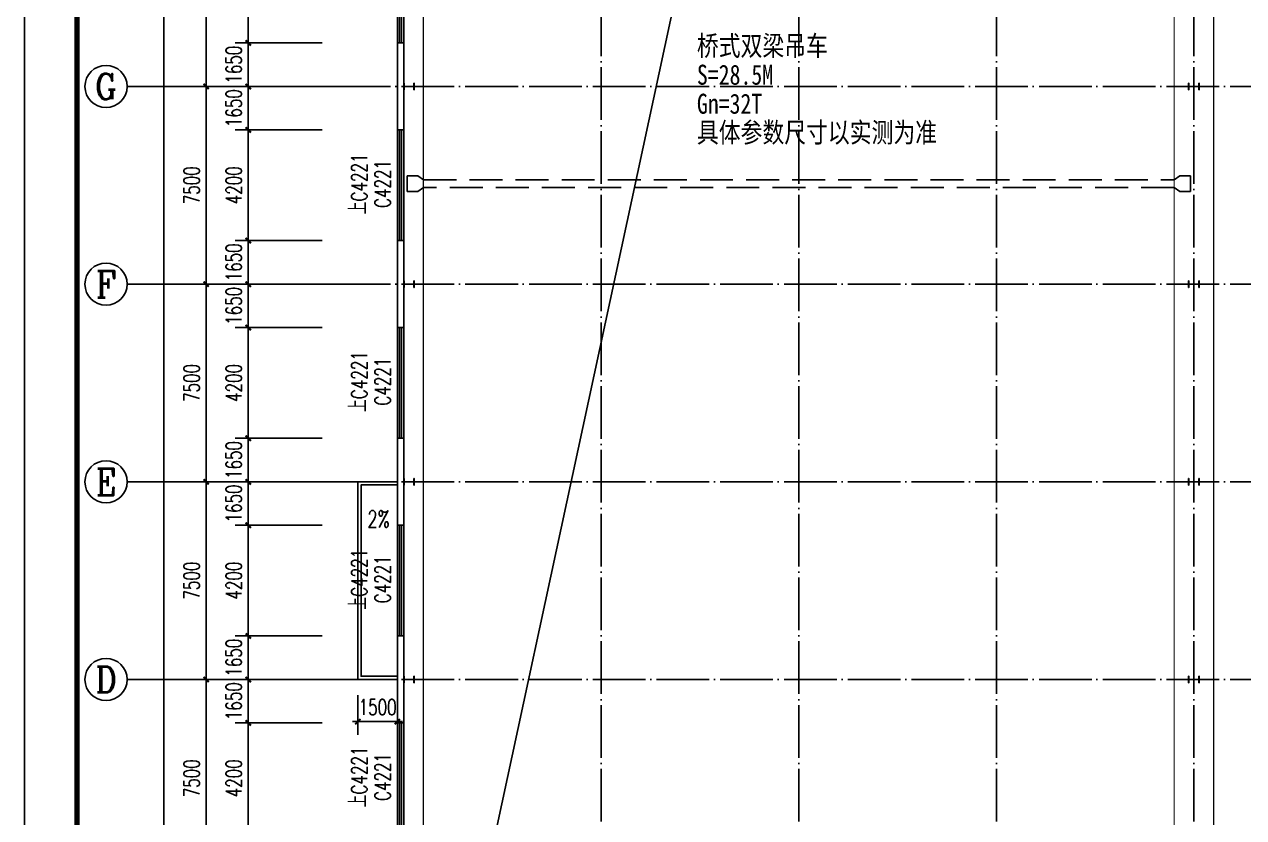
# Model space of a CAD drawing. Extents: x 14095202 to 14511487, y -1430609 to -90420.
# Drawn here: x 14387687 to 14433974, y -533411 to -503315 of the extents above; entities that cross this region are included whole.
import ezdxf
from ezdxf.enums import TextEntityAlignment as Align

# ---------------------------------------------------------------- set-up
doc = ezdxf.new("R2010")
doc.units = 0
doc.header["$LTSCALE"] = 1000
doc.header["$MEASUREMENT"] = 0
doc.linetypes.add('DASH', pattern=[0.35, 0.25, -0.1])
doc.linetypes.add('DOTE', pattern=[2.42, 2, -0.2, 0.02, -0.2])
for name, color, linetype in [('AXIS', 3, 'Continuous'), ('AXIS_TEXT', 7, 'Continuous'), ('COLUMN', 2, 'Continuous'), ('DIM_SYMB', 3, 'Continuous'), ('DOTE', 1, 'DOTE'), ('PUB_DIM', 3, 'Continuous'), ('PUB_TEXT', 7, 'Continuous'), ('TK', 4, 'Continuous'), ('WALL-PARAPET', 6, 'Continuous'), ('WINDOW', 4, 'Continuous'), ('WINDOW_TEXT', 7, 'Continuous')]:
    doc.layers.add(name, color=color, linetype=linetype)
doc.styles.add('_TCH_AXIS', font='COMPLEX', dxfattribs={"bigfont": 'GBCBIG'})
doc.styles.add('_TCH_DIM', font='SIMPLEX', dxfattribs={"bigfont": 'GBCBIG'})
doc.styles.add('_TCH_DIM_T3', font='SIMPLEX', dxfattribs={"width": 0.705882, "bigfont": 'GBCBIG'})
doc.styles.add('_TCH_WINDOW', font='SIMPLEX', dxfattribs={"height": 3.5, "bigfont": 'GBCBIG'})
doc.styles.add('COMPLEX', font='COMPLEX')
doc.styles.add('宋体', font='', dxfattribs={"width": 0.8})
doc.styles.get('宋体').set_extended_font_data('SimSun')
doc.dimstyles.new('_TCH_ARCH&&200', dxfattribs={"dimtxt": 595, "dimasz": 200, "dimexe": 500, "dimexo": 600, "dimgap": 252.5, "dimtad": 1, "dimdec": 0, "dimzin": 0, "dimdsep": 46, "dimtxsty": '_TCH_DIM_T3', "dimblk": 'ARCHTICK', "dimcen": 0.09, "dimclrt": 7, "dimazin": 2, "dimtfac": 1, "dimtdec": 0, "dimtix": 1, "dimtmove": 2, "dimatfit": 3, "dimfxl": 0, "dimtolj": 1, "dimtzin": 0, "dimarcsym": 0})

# ---------------------------------------------------------------- blocks, each defined once
blk = doc.blocks.new('A$C797E1D2B')
at = {"layer": 'COLUMN'}
h = blk.add_hatch(color=256, dxfattribs=at)
h.paths.add_polyline_path([(125, 400), (250, 400), (250, 388), (130, 388), (130, 200), (125, 200)])
h.paths.add_polyline_path([(0, 400), (125, 400), (125, 200), (120, 200), (120, 388), (0, 388)])
h.paths.add_polyline_path([(0, 12), (120, 12), (120, 200), (125, 200), (125, 0), (0, 0)])
h.paths.add_polyline_path([(125, 200), (130, 200), (130, 12), (250, 12), (250, 0), (125, 0)])
blk.add_lwpolyline([(250, 0), (250, 12), (130, 12), (130, 388), (250, 388), (250, 400), (0, 400), (0, 388), (120, 388), (120, 12), (0, 12), (0, 0)], close=True, dxfattribs=at)
blk = doc.blocks.new('GeYuanFrame_13285048', base_point=(20.09, 4.53))
at = {"layer": 'TK'}
blk.add_lwpolyline([(20.09, 4.53), (20.09, 598.53), (1071.09, 598.53), (1071.09, 4.53)], close=True, dxfattribs=at)
at = {"layer": 'TK', "const_width": 1}
blk.add_lwpolyline([(45.09, 588.53), (1061.09, 588.53), (1061.09, 14.53), (45.09, 14.53)], close=True, dxfattribs=at)
blk = doc.blocks.new('$TCHSYS$WIN2D')
for p, q in [((-0.5, 0.5), (0.5, 0.5)), ((-0.5, 0.5), (-0.5, -0.5)), ((0.5, 0.5), (0.5, -0.5)), ((0.5, 0.167), (-0.5, 0.167)), ((0.5, -0.167), (-0.5, -0.167)), ((-0.5, -0.5), (0.5, -0.5))]:
    blk.add_line(p, q)
blk = doc.blocks.new('_AXISO')
blk.add_circle((0, 0), 0.5)
at = {"layer": 'AXIS_TEXT', "style": 'COMPLEX', "width": 1.041667}
blk.add_attdef('A', text='', height=0.56, dxfattribs=at).set_placement((-0.25, -0.28), (0.25, -0.28), align=Align.FIT)
blk = doc.blocks.new('_ArchTick')
at = {"color": 0, "linetype": 'ByBlock', "const_width": 0.4}
blk.add_lwpolyline([(-0.5, -0.5), (0.5, 0.5)], dxfattribs=at)
blk = doc.blocks.new('*D231')
at = {"layer": 'AXIS', "color": 0, "lineweight": -2}
for p, q in [((14398987, -423180), (14392487, -423180)), ((14392987, -550660), (14392987, -423180)), ((14398987, -550660), (14392487, -550660))]:
    blk.add_line(p, q, dxfattribs=at)
at = {"layer": 'Defpoints', "color": 0}
for p in [(14392987, -423180), (14399587, -423180), (14399587, -550660)]:
    blk.add_point(p, dxfattribs=at)
at = {"layer": 'AXIS', "color": 0, "lineweight": -2, "xscale": 200, "yscale": 200, "zscale": 200}
for p, rotation in [((14392987, -423180), 90), ((14392987, -550660), 270)]:
    blk.add_blockref('_ArchTick', p, dxfattribs=dict(at, rotation=rotation))
at = {"layer": 'AXIS', "color": 7, "insert": (14392437, -486920), "char_height": 595, "attachment_point": 5, "rotation": 90, "style": '_TCH_DIM_T3'}
blk.add_mtext('\\A1;127480', dxfattribs=at)
blk = doc.blocks.new('*D235')
at = {"layer": 'AXIS', "color": 0, "lineweight": -2}
for p, q in [((14398987, -528170), (14394087, -528170)), ((14394587, -535670), (14394587, -528170)), ((14398987, -535670), (14394087, -535670))]:
    blk.add_line(p, q, dxfattribs=at)
at = {"layer": 'Defpoints', "color": 0}
for p in [(14394587, -528170), (14399587, -528170), (14399587, -535670)]:
    blk.add_point(p, dxfattribs=at)
at = {"layer": 'AXIS', "color": 0, "lineweight": -2, "xscale": 200, "yscale": 200, "zscale": 200}
for p, rotation in [((14394587, -528170), 90), ((14394587, -535670), 270)]:
    blk.add_blockref('_ArchTick', p, dxfattribs=dict(at, rotation=rotation))
at = {"layer": 'AXIS', "color": 7, "insert": (14394037, -531920), "char_height": 595, "attachment_point": 5, "rotation": 90, "style": '_TCH_DIM_T3'}
blk.add_mtext('\\A1;7500', dxfattribs=at)
blk = doc.blocks.new('*D236')
at = {"layer": 'AXIS', "color": 0, "lineweight": -2}
for p, q in [((14398987, -520670), (14394087, -520670)), ((14394587, -528170), (14394587, -520670)), ((14398987, -528170), (14394087, -528170))]:
    blk.add_line(p, q, dxfattribs=at)
at = {"layer": 'Defpoints', "color": 0}
for p in [(14394587, -520670), (14399587, -520670), (14399587, -528170)]:
    blk.add_point(p, dxfattribs=at)
at = {"layer": 'AXIS', "color": 0, "lineweight": -2, "xscale": 200, "yscale": 200, "zscale": 200}
for p, rotation in [((14394587, -520670), 90), ((14394587, -528170), 270)]:
    blk.add_blockref('_ArchTick', p, dxfattribs=dict(at, rotation=rotation))
at = {"layer": 'AXIS', "color": 7, "insert": (14394037, -524420), "char_height": 595, "attachment_point": 5, "rotation": 90, "style": '_TCH_DIM_T3'}
blk.add_mtext('\\A1;7500', dxfattribs=at)
blk = doc.blocks.new('*D237')
at = {"layer": 'AXIS', "color": 0, "lineweight": -2}
for p, q in [((14398987, -513170), (14394087, -513170)), ((14394587, -520670), (14394587, -513170)), ((14398987, -520670), (14394087, -520670))]:
    blk.add_line(p, q, dxfattribs=at)
at = {"layer": 'Defpoints', "color": 0}
for p in [(14394587, -513170), (14399587, -513170), (14399587, -520670)]:
    blk.add_point(p, dxfattribs=at)
at = {"layer": 'AXIS', "color": 0, "lineweight": -2, "xscale": 200, "yscale": 200, "zscale": 200}
for p, rotation in [((14394587, -513170), 90), ((14394587, -520670), 270)]:
    blk.add_blockref('_ArchTick', p, dxfattribs=dict(at, rotation=rotation))
at = {"layer": 'AXIS', "color": 7, "insert": (14394037, -516920), "char_height": 595, "attachment_point": 5, "rotation": 90, "style": '_TCH_DIM_T3'}
blk.add_mtext('\\A1;7500', dxfattribs=at)
blk = doc.blocks.new('*D238')
at = {"layer": 'AXIS', "color": 0, "lineweight": -2}
for p, q in [((14398987, -505670), (14394087, -505670)), ((14394587, -513170), (14394587, -505670)), ((14398987, -513170), (14394087, -513170))]:
    blk.add_line(p, q, dxfattribs=at)
at = {"layer": 'Defpoints', "color": 0}
for p in [(14394587, -505670), (14399587, -505670), (14399587, -513170)]:
    blk.add_point(p, dxfattribs=at)
at = {"layer": 'AXIS', "color": 0, "lineweight": -2, "xscale": 200, "yscale": 200, "zscale": 200}
for p, rotation in [((14394587, -505670), 90), ((14394587, -513170), 270)]:
    blk.add_blockref('_ArchTick', p, dxfattribs=dict(at, rotation=rotation))
at = {"layer": 'AXIS', "color": 7, "insert": (14394037, -509420), "char_height": 595, "attachment_point": 5, "rotation": 90, "style": '_TCH_DIM_T3'}
blk.add_mtext('\\A1;7500', dxfattribs=at)
blk = doc.blocks.new('*D239')
at = {"layer": 'AXIS', "color": 0, "lineweight": -2}
for p, q in [((14398987, -498170), (14394087, -498170)), ((14394587, -505670), (14394587, -498170)), ((14398987, -505670), (14394087, -505670))]:
    blk.add_line(p, q, dxfattribs=at)
at = {"layer": 'Defpoints', "color": 0}
for p in [(14394587, -498170), (14399587, -498170), (14399587, -505670)]:
    blk.add_point(p, dxfattribs=at)
at = {"layer": 'AXIS', "color": 0, "lineweight": -2, "xscale": 200, "yscale": 200, "zscale": 200}
for p, rotation in [((14394587, -498170), 90), ((14394587, -505670), 270)]:
    blk.add_blockref('_ArchTick', p, dxfattribs=dict(at, rotation=rotation))
at = {"layer": 'AXIS', "color": 7, "insert": (14394037, -501920), "char_height": 595, "attachment_point": 5, "rotation": 90, "style": '_TCH_DIM_T3'}
blk.add_mtext('\\A1;7500', dxfattribs=at)
blk = doc.blocks.new('*D449')
at = {"layer": 'Defpoints', "color": 0}
for p in [(14400347, -528170), (14401847, -528170), (14401847, -529770)]:
    blk.add_point(p, dxfattribs=at)
at = {"layer": 'PUB_DIM', "color": 0, "lineweight": -2}
for p, q in [((14400347, -528770), (14400347, -530270)), ((14401847, -528770), (14401847, -530270)), ((14400347, -529770), (14400147, -529770)), ((14400347, -529770), (14401847, -529770)), ((14401847, -529770), (14402047, -529770))]:
    blk.add_line(p, q, dxfattribs=at)
at = {"layer": 'PUB_DIM', "color": 0, "lineweight": -2, "xscale": 200, "yscale": 200, "zscale": 200}
blk.add_blockref('_ArchTick', (14400347, -529770), dxfattribs=at)
at = {"layer": 'PUB_DIM', "color": 0, "lineweight": -2, "xscale": 200, "yscale": 200, "zscale": 200, "rotation": 180}
blk.add_blockref('_ArchTick', (14401847, -529770), dxfattribs=at)
at = {"layer": 'PUB_DIM', "color": 7, "insert": (14401097, -529220), "char_height": 595, "attachment_point": 5, "style": '_TCH_DIM_T3'}
blk.add_mtext('\\A1;1500', dxfattribs=at)
blk = doc.blocks.new('*D512')
at = {"layer": 'Defpoints', "color": 0}
for p in [(14396187, -529820), (14399587, -529820), (14399587, -534020)]:
    blk.add_point(p, dxfattribs=at)
at = {"layer": 'PUB_DIM', "color": 0, "lineweight": -2}
for p, q in [((14398987, -529820), (14395687, -529820)), ((14396187, -534020), (14396187, -529820)), ((14398987, -534020), (14395687, -534020))]:
    blk.add_line(p, q, dxfattribs=at)
at = {"layer": 'PUB_DIM', "color": 0, "lineweight": -2, "xscale": 200, "yscale": 200, "zscale": 200}
for p, rotation in [((14396187, -529820), 90), ((14396187, -534020), 270)]:
    blk.add_blockref('_ArchTick', p, dxfattribs=dict(at, rotation=rotation))
at = {"layer": 'PUB_DIM', "color": 7, "insert": (14395637, -531920), "char_height": 595, "attachment_point": 5, "rotation": 90, "style": '_TCH_DIM_T3'}
blk.add_mtext('\\A1;4200', dxfattribs=at)
blk = doc.blocks.new('*D513')
at = {"layer": 'Defpoints', "color": 0}
for p in [(14396187, -528170), (14399587, -528170), (14399587, -529820)]:
    blk.add_point(p, dxfattribs=at)
at = {"layer": 'PUB_DIM', "color": 0, "lineweight": -2}
for p, q in [((14396187, -528170), (14396187, -527970)), ((14398987, -528170), (14395687, -528170)), ((14396187, -529820), (14396187, -528170)), ((14398987, -529820), (14395687, -529820)), ((14396187, -529820), (14396187, -530020))]:
    blk.add_line(p, q, dxfattribs=at)
at = {"layer": 'PUB_DIM', "color": 0, "lineweight": -2, "xscale": 200, "yscale": 200, "zscale": 200}
for p, rotation in [((14396187, -528170), 270), ((14396187, -529820), 90)]:
    blk.add_blockref('_ArchTick', p, dxfattribs=dict(at, rotation=rotation))
at = {"layer": 'PUB_DIM', "color": 7, "insert": (14395637, -528995), "char_height": 595, "attachment_point": 5, "rotation": 90, "style": '_TCH_DIM_T3'}
blk.add_mtext('\\A1;1650', dxfattribs=at)
blk = doc.blocks.new('*D514')
at = {"layer": 'Defpoints', "color": 0}
for p in [(14396187, -526520), (14399587, -526520), (14399587, -528170)]:
    blk.add_point(p, dxfattribs=at)
at = {"layer": 'PUB_DIM', "color": 0, "lineweight": -2}
for p, q in [((14398987, -526520), (14395687, -526520)), ((14396187, -526520), (14396187, -526320)), ((14396187, -528170), (14396187, -526520)), ((14398987, -528170), (14395687, -528170)), ((14396187, -528170), (14396187, -528370))]:
    blk.add_line(p, q, dxfattribs=at)
at = {"layer": 'PUB_DIM', "color": 0, "lineweight": -2, "xscale": 200, "yscale": 200, "zscale": 200}
for p, rotation in [((14396187, -526520), 270), ((14396187, -528170), 90)]:
    blk.add_blockref('_ArchTick', p, dxfattribs=dict(at, rotation=rotation))
at = {"layer": 'PUB_DIM', "color": 7, "insert": (14395637, -527345), "char_height": 595, "attachment_point": 5, "rotation": 90, "style": '_TCH_DIM_T3'}
blk.add_mtext('\\A1;1650', dxfattribs=at)
blk = doc.blocks.new('*D515')
at = {"layer": 'Defpoints', "color": 0}
for p in [(14396187, -522320), (14399587, -522320), (14399587, -526520)]:
    blk.add_point(p, dxfattribs=at)
at = {"layer": 'PUB_DIM', "color": 0, "lineweight": -2}
for p, q in [((14398987, -522320), (14395687, -522320)), ((14396187, -526520), (14396187, -522320)), ((14398987, -526520), (14395687, -526520))]:
    blk.add_line(p, q, dxfattribs=at)
at = {"layer": 'PUB_DIM', "color": 0, "lineweight": -2, "xscale": 200, "yscale": 200, "zscale": 200}
for p, rotation in [((14396187, -522320), 90), ((14396187, -526520), 270)]:
    blk.add_blockref('_ArchTick', p, dxfattribs=dict(at, rotation=rotation))
at = {"layer": 'PUB_DIM', "color": 7, "insert": (14395637, -524420), "char_height": 595, "attachment_point": 5, "rotation": 90, "style": '_TCH_DIM_T3'}
blk.add_mtext('\\A1;4200', dxfattribs=at)
blk = doc.blocks.new('*D516')
at = {"layer": 'Defpoints', "color": 0}
for p in [(14396187, -520670), (14399587, -520670), (14399587, -522320)]:
    blk.add_point(p, dxfattribs=at)
at = {"layer": 'PUB_DIM', "color": 0, "lineweight": -2}
for p, q in [((14398987, -520670), (14395687, -520670)), ((14396187, -520670), (14396187, -520470)), ((14396187, -522320), (14396187, -520670)), ((14398987, -522320), (14395687, -522320)), ((14396187, -522320), (14396187, -522520))]:
    blk.add_line(p, q, dxfattribs=at)
at = {"layer": 'PUB_DIM', "color": 0, "lineweight": -2, "xscale": 200, "yscale": 200, "zscale": 200}
for p, rotation in [((14396187, -520670), 270), ((14396187, -522320), 90)]:
    blk.add_blockref('_ArchTick', p, dxfattribs=dict(at, rotation=rotation))
at = {"layer": 'PUB_DIM', "color": 7, "insert": (14395637, -521495), "char_height": 595, "attachment_point": 5, "rotation": 90, "style": '_TCH_DIM_T3'}
blk.add_mtext('\\A1;1650', dxfattribs=at)
blk = doc.blocks.new('*D517')
at = {"layer": 'Defpoints', "color": 0}
for p in [(14396187, -519020), (14399587, -519020), (14399587, -520670)]:
    blk.add_point(p, dxfattribs=at)
at = {"layer": 'PUB_DIM', "color": 0, "lineweight": -2}
for p, q in [((14396187, -519020), (14396187, -518820)), ((14398987, -519020), (14395687, -519020)), ((14396187, -520670), (14396187, -519020)), ((14398987, -520670), (14395687, -520670)), ((14396187, -520670), (14396187, -520870))]:
    blk.add_line(p, q, dxfattribs=at)
at = {"layer": 'PUB_DIM', "color": 0, "lineweight": -2, "xscale": 200, "yscale": 200, "zscale": 200}
for p, rotation in [((14396187, -519020), 270), ((14396187, -520670), 90)]:
    blk.add_blockref('_ArchTick', p, dxfattribs=dict(at, rotation=rotation))
at = {"layer": 'PUB_DIM', "color": 7, "insert": (14395637, -519845), "char_height": 595, "attachment_point": 5, "rotation": 90, "style": '_TCH_DIM_T3'}
blk.add_mtext('\\A1;1650', dxfattribs=at)
blk = doc.blocks.new('*D518')
at = {"layer": 'Defpoints', "color": 0}
for p in [(14396187, -514820), (14399587, -514820), (14399587, -519020)]:
    blk.add_point(p, dxfattribs=at)
at = {"layer": 'PUB_DIM', "color": 0, "lineweight": -2}
for p, q in [((14398987, -514820), (14395687, -514820)), ((14396187, -519020), (14396187, -514820)), ((14398987, -519020), (14395687, -519020))]:
    blk.add_line(p, q, dxfattribs=at)
at = {"layer": 'PUB_DIM', "color": 0, "lineweight": -2, "xscale": 200, "yscale": 200, "zscale": 200}
for p, rotation in [((14396187, -514820), 90), ((14396187, -519020), 270)]:
    blk.add_blockref('_ArchTick', p, dxfattribs=dict(at, rotation=rotation))
at = {"layer": 'PUB_DIM', "color": 7, "insert": (14395637, -516920), "char_height": 595, "attachment_point": 5, "rotation": 90, "style": '_TCH_DIM_T3'}
blk.add_mtext('\\A1;4200', dxfattribs=at)
blk = doc.blocks.new('*D519')
at = {"layer": 'Defpoints', "color": 0}
for p in [(14396187, -513170), (14399587, -513170), (14399587, -514820)]:
    blk.add_point(p, dxfattribs=at)
at = {"layer": 'PUB_DIM', "color": 0, "lineweight": -2}
for p, q in [((14398987, -513170), (14395687, -513170)), ((14396187, -513170), (14396187, -512970)), ((14396187, -514820), (14396187, -513170)), ((14398987, -514820), (14395687, -514820)), ((14396187, -514820), (14396187, -515020))]:
    blk.add_line(p, q, dxfattribs=at)
at = {"layer": 'PUB_DIM', "color": 0, "lineweight": -2, "xscale": 200, "yscale": 200, "zscale": 200}
for p, rotation in [((14396187, -513170), 270), ((14396187, -514820), 90)]:
    blk.add_blockref('_ArchTick', p, dxfattribs=dict(at, rotation=rotation))
at = {"layer": 'PUB_DIM', "color": 7, "insert": (14395637, -513995), "char_height": 595, "attachment_point": 5, "rotation": 90, "style": '_TCH_DIM_T3'}
blk.add_mtext('\\A1;1650', dxfattribs=at)
blk = doc.blocks.new('*D520')
at = {"layer": 'Defpoints', "color": 0}
for p in [(14396187, -511520), (14399587, -511520), (14399587, -513170)]:
    blk.add_point(p, dxfattribs=at)
at = {"layer": 'PUB_DIM', "color": 0, "lineweight": -2}
for p, q in [((14396187, -511520), (14396187, -511320)), ((14398987, -511520), (14395687, -511520)), ((14396187, -513170), (14396187, -511520)), ((14398987, -513170), (14395687, -513170)), ((14396187, -513170), (14396187, -513370))]:
    blk.add_line(p, q, dxfattribs=at)
at = {"layer": 'PUB_DIM', "color": 0, "lineweight": -2, "xscale": 200, "yscale": 200, "zscale": 200}
for p, rotation in [((14396187, -511520), 270), ((14396187, -513170), 90)]:
    blk.add_blockref('_ArchTick', p, dxfattribs=dict(at, rotation=rotation))
at = {"layer": 'PUB_DIM', "color": 7, "insert": (14395637, -512345), "char_height": 595, "attachment_point": 5, "rotation": 90, "style": '_TCH_DIM_T3'}
blk.add_mtext('\\A1;1650', dxfattribs=at)
blk = doc.blocks.new('*D521')
at = {"layer": 'Defpoints', "color": 0}
for p in [(14396187, -507320), (14399587, -507320), (14399587, -511520)]:
    blk.add_point(p, dxfattribs=at)
at = {"layer": 'PUB_DIM', "color": 0, "lineweight": -2}
for p, q in [((14398987, -507320), (14395687, -507320)), ((14396187, -511520), (14396187, -507320)), ((14398987, -511520), (14395687, -511520))]:
    blk.add_line(p, q, dxfattribs=at)
at = {"layer": 'PUB_DIM', "color": 0, "lineweight": -2, "xscale": 200, "yscale": 200, "zscale": 200}
for p, rotation in [((14396187, -507320), 90), ((14396187, -511520), 270)]:
    blk.add_blockref('_ArchTick', p, dxfattribs=dict(at, rotation=rotation))
at = {"layer": 'PUB_DIM', "color": 7, "insert": (14395637, -509420), "char_height": 595, "attachment_point": 5, "rotation": 90, "style": '_TCH_DIM_T3'}
blk.add_mtext('\\A1;4200', dxfattribs=at)
blk = doc.blocks.new('*D522')
at = {"layer": 'Defpoints', "color": 0}
for p in [(14396187, -505670), (14399587, -505670), (14399587, -507320)]:
    blk.add_point(p, dxfattribs=at)
at = {"layer": 'PUB_DIM', "color": 0, "lineweight": -2}
for p, q in [((14398987, -505670), (14395687, -505670)), ((14396187, -505670), (14396187, -505470)), ((14396187, -507320), (14396187, -505670)), ((14398987, -507320), (14395687, -507320)), ((14396187, -507320), (14396187, -507520))]:
    blk.add_line(p, q, dxfattribs=at)
at = {"layer": 'PUB_DIM', "color": 0, "lineweight": -2, "xscale": 200, "yscale": 200, "zscale": 200}
for p, rotation in [((14396187, -505670), 270), ((14396187, -507320), 90)]:
    blk.add_blockref('_ArchTick', p, dxfattribs=dict(at, rotation=rotation))
at = {"layer": 'PUB_DIM', "color": 7, "insert": (14395637, -506495), "char_height": 595, "attachment_point": 5, "rotation": 90, "style": '_TCH_DIM_T3'}
blk.add_mtext('\\A1;1650', dxfattribs=at)
blk = doc.blocks.new('*D523')
at = {"layer": 'Defpoints', "color": 0}
for p in [(14396187, -504020), (14399587, -504020), (14399587, -505670)]:
    blk.add_point(p, dxfattribs=at)
at = {"layer": 'PUB_DIM', "color": 0, "lineweight": -2}
for p, q in [((14398987, -504020), (14395687, -504020)), ((14396187, -504020), (14396187, -503820)), ((14396187, -505670), (14396187, -504020)), ((14398987, -505670), (14395687, -505670)), ((14396187, -505670), (14396187, -505870))]:
    blk.add_line(p, q, dxfattribs=at)
at = {"layer": 'PUB_DIM', "color": 0, "lineweight": -2, "xscale": 200, "yscale": 200, "zscale": 200}
for p, rotation in [((14396187, -504020), 270), ((14396187, -505670), 90)]:
    blk.add_blockref('_ArchTick', p, dxfattribs=dict(at, rotation=rotation))
at = {"layer": 'PUB_DIM', "color": 7, "insert": (14395637, -504845), "char_height": 595, "attachment_point": 5, "rotation": 90, "style": '_TCH_DIM_T3'}
blk.add_mtext('\\A1;1650', dxfattribs=at)
blk = doc.blocks.new('*D524')
at = {"layer": 'Defpoints', "color": 0}
for p in [(14396187, -499820), (14399587, -499820), (14399587, -504020)]:
    blk.add_point(p, dxfattribs=at)
at = {"layer": 'PUB_DIM', "color": 0, "lineweight": -2}
for p, q in [((14398987, -499820), (14395687, -499820)), ((14396187, -504020), (14396187, -499820)), ((14398987, -504020), (14395687, -504020))]:
    blk.add_line(p, q, dxfattribs=at)
at = {"layer": 'PUB_DIM', "color": 0, "lineweight": -2, "xscale": 200, "yscale": 200, "zscale": 200}
for p, rotation in [((14396187, -499820), 90), ((14396187, -504020), 270)]:
    blk.add_blockref('_ArchTick', p, dxfattribs=dict(at, rotation=rotation))
at = {"layer": 'PUB_DIM', "color": 7, "insert": (14395637, -501920), "char_height": 595, "attachment_point": 5, "rotation": 90, "style": '_TCH_DIM_T3'}
blk.add_mtext('\\A1;4200', dxfattribs=at)

msp = doc.modelspace()

# ---------------------------------------------------------------- linework, layer by layer
at = {"ltscale": 0.5}
for points in [[(14491604.5, -423420.3), (14424586.9, -445675.3), (14402086.9, -550170.3)], [(14401846.9, -528170.3), (14400346.9, -528170.3), (14400346.9, -520670.3), (14401846.9, -520670.3)], [(14401846.9, -528050.3), (14400466.9, -528050.3), (14400466.9, -520790.3), (14401846.9, -520790.3)]]:
    msp.add_lwpolyline(points, dxfattribs=at)
at = {"linetype": 'DASH', "ltscale": 6, "const_width": 50}
for points in [[(14402836.9, -423420.3), (14402836.9, -550420.3)], [(14431336.9, -423420.3), (14431336.9, -550420.3)], [(14432836.9, -423420.3), (14432836.9, -550420.3)]]:
    msp.add_lwpolyline(points, dxfattribs=at)
at = {"color": 4, "linetype": 'DASH', "ltscale": 5}
msp.add_lwpolyline([(14431336.9, -509209.3), (14431552.5, -509059.3), (14431952.5, -509059.3), (14431952.5, -509659.3), (14431552.5, -509659.3), (14431336.9, -509509.3), (14402836.9, -509509.3), (14402621.2, -509659.3), (14402221.2, -509659.3), (14402221.2, -509059.3), (14402621.2, -509059.3), (14402836.9, -509209.3)], close=True, dxfattribs=at)
at = {"layer": 'AXIS'}
for p, q in [((14399586.9, -505670.3), (14391586.9, -505670.3)), ((14399586.9, -513170.3), (14391586.9, -513170.3)), ((14399586.9, -520670.3), (14391586.9, -520670.3)), ((14399586.9, -528170.3), (14391586.9, -528170.3))]:
    msp.add_line(p, q, dxfattribs=at)
at = {"layer": 'DIM_SYMB'}
msp.add_lwpolyline([(14401666.9, -522623.4, 0, 0, 0), (14401016.9, -522623.4, 120, 0, 0), (14400566.9, -522623.4, 0, 0, 0)], format="xyseb", dxfattribs=at)
at = {"layer": 'DOTE'}
for p, q in [((14402086.9, -552920.3), (14402086.9, -420920.3)), ((14409586.9, -552920.3), (14409586.9, -420920.3)), ((14417086.9, -552920.3), (14417086.9, -420920.3)), ((14424586.9, -552920.3), (14424586.9, -420920.3)), ((14432086.9, -552920.3), (14432086.9, -420920.3)), ((14399586.9, -505670.3), (14494586.9, -505670.3)), ((14399586.9, -513170.3), (14494586.9, -513170.3)), ((14399586.9, -520670.3), (14494586.9, -520670.3)), ((14399586.9, -528170.3), (14494586.9, -528170.3))]:
    msp.add_line(p, q, dxfattribs=at)
at = {"layer": 'WALL-PARAPET'}
for p, q in [((14401846.9, -504020.3), (14401846.9, -507320.3)), ((14402086.9, -504020.3), (14401846.9, -504020.3)), ((14402086.9, -507320.3), (14402086.9, -504020.3)), ((14401846.9, -507320.3), (14402086.9, -507320.3)), ((14401846.9, -511520.3), (14401846.9, -514820.3)), ((14402086.9, -511520.3), (14401846.9, -511520.3)), ((14402086.9, -514820.3), (14402086.9, -511520.3)), ((14401846.9, -514820.3), (14402086.9, -514820.3)), ((14401846.9, -519020.3), (14401846.9, -522320.3)), ((14402086.9, -519020.3), (14401846.9, -519020.3)), ((14402086.9, -522320.3), (14402086.9, -519020.3)), ((14401846.9, -522320.3), (14402086.9, -522320.3)), ((14401846.9, -526520.3), (14401846.9, -529820.3)), ((14402086.9, -526520.3), (14401846.9, -526520.3)), ((14402086.9, -529820.3), (14402086.9, -526520.3)), ((14401846.9, -529820.3), (14402086.9, -529820.3))]:
    msp.add_line(p, q, dxfattribs=at)

# ---------------------------------------------------------------- block references
at = {"xscale": 200, "yscale": 200, "zscale": 200, "rotation": 270}
msp.add_blockref('GeYuanFrame_13285048', (14387686.9, -387320.3), dxfattribs=at)
at = {"rotation": 270}
for p in [(14402086.9, -505545.3), (14431886.9, -505545.3), (14402086.9, -513045.3), (14431886.9, -513045.3), (14402086.9, -520545.3), (14431886.9, -520545.3), (14402086.9, -528045.3), (14431886.9, -528045.3)]:
    msp.add_blockref('A$C797E1D2B', p, dxfattribs=at)
at = {"layer": 'AXIS'}
ref = msp.add_blockref('_AXISO', (14390786.9, -505670.3), dxfattribs=dict(at, xscale=1600, yscale=1600, zscale=1600))
ref.add_attrib('A', 'G', dxfattribs={"layer": 'AXIS_TEXT', "ltscale": 0.5, "height": 971.8, "style": '_TCH_AXIS'}).set_placement((14390370.3, -506156.3), (14391203.4, -506156.3), align=Align.FIT)
ref = msp.add_blockref('_AXISO', (14390786.9, -513170.3), dxfattribs=dict(at, xscale=1600, yscale=1600, zscale=1600))
ref.add_attrib('A', 'F', dxfattribs={"layer": 'AXIS_TEXT', "ltscale": 0.5, "height": 1018.2, "style": '_TCH_AXIS'}).set_placement((14390399, -513679.4), (14391174.7, -513679.4), align=Align.FIT)
ref = msp.add_blockref('_AXISO', (14390786.9, -520670.3), dxfattribs=dict(at, xscale=1600, yscale=1600, zscale=1600))
ref.add_attrib('A', 'E', dxfattribs={"layer": 'AXIS_TEXT', "ltscale": 0.5, "height": 1018.2, "style": '_TCH_AXIS'}).set_placement((14390399, -521179.4), (14391174.7, -521179.4), align=Align.FIT)
ref = msp.add_blockref('_AXISO', (14390786.9, -528170.3), dxfattribs=dict(at, xscale=1600, yscale=1600, zscale=1600))
ref.add_attrib('A', 'D', dxfattribs={"layer": 'AXIS_TEXT', "ltscale": 0.5, "height": 994.9, "style": '_TCH_AXIS'}).set_placement((14390384.2, -528667.8), (14391189.5, -528667.8), align=Align.FIT)
at = {"layer": 'WINDOW'}
ref = msp.add_blockref('$TCHSYS$WIN2D', (14401966.9, -501920.3), dxfattribs=dict(at, xscale=4200, yscale=240, zscale=4200, rotation=270))
ref.add_attrib('A', 'C4221', (14401584.6, -502780.3), dxfattribs={"layer": 'WINDOW_TEXT', "ltscale": 0.5, "height": 595, "rotation": 90, "style": '_TCH_WINDOW', "width": 0.705882})
ref = msp.add_blockref('$TCHSYS$WIN2D', (14401966.9, -509420.3), dxfattribs=dict(at, xscale=4200, yscale=240, zscale=4200, rotation=270))
ref.add_attrib('A', 'C4221', (14401584.6, -510280.3), dxfattribs={"layer": 'WINDOW_TEXT', "ltscale": 0.5, "height": 595, "rotation": 90, "style": '_TCH_WINDOW', "width": 0.705882})
ref = msp.add_blockref('$TCHSYS$WIN2D', (14401966.9, -516920.3), dxfattribs=dict(at, xscale=4200, yscale=240, zscale=4200, rotation=270))
ref.add_attrib('A', 'C4221', (14401584.6, -517780.3), dxfattribs={"layer": 'WINDOW_TEXT', "ltscale": 0.5, "height": 595, "rotation": 90, "style": '_TCH_WINDOW', "width": 0.705882})
ref = msp.add_blockref('$TCHSYS$WIN2D', (14401966.9, -524420.3), dxfattribs=dict(at, xscale=4200, yscale=240, zscale=4200, rotation=270))
ref.add_attrib('A', 'C4221', (14401584.6, -525280.3), dxfattribs={"layer": 'WINDOW_TEXT', "ltscale": 0.5, "height": 595, "rotation": 90, "style": '_TCH_WINDOW', "width": 0.705882})
ref = msp.add_blockref('$TCHSYS$WIN2D', (14401966.9, -531920.3), dxfattribs=dict(at, xscale=4200, yscale=240, zscale=4200, rotation=270))
ref.add_attrib('A', 'C4221', (14401584.6, -532780.3), dxfattribs={"layer": 'WINDOW_TEXT', "ltscale": 0.5, "height": 595, "rotation": 90, "style": '_TCH_WINDOW', "width": 0.705882})

# ---------------------------------------------------------------- texts
at = {"layer": 'PUB_TEXT'}
for s, height, style, width, p in [('桥式双梁吊车', 759.49, '宋体', 0.8, (14413219.2, -504504.4)), ('S=28.5M', 759.49, '宋体', 0.8, (14413219.2, -505604.4)), ('Gn=32T', 759.49, '宋体', 0.8, (14413219.2, -506704.4)), ('具体参数尺寸以实测为准', 759.494, '宋体', 0.8, (14413219.2, -507793.6)), ('2%%%', 637.5, '_TCH_DIM', 0.705882, (14400709.7, -522398.4))]:
    msp.add_text(s, height=height, dxfattribs=dict(at, style=style, width=width)).set_placement(p)
at = {"layer": 'WINDOW_TEXT', "style": '_TCH_WINDOW', "width": 0.705882}
for p in [(14400696.9, -510034.6), (14400696.9, -517534.6), (14400696.9, -525034.6), (14400696.9, -532534.6)]:
    msp.add_text('C4221', height=595, rotation=90, dxfattribs=at).set_placement(p)
at = {"layer": 'WINDOW_TEXT', "style": '_TCH_WINDOW'}
for p in [(14400696.9, -510526.1), (14400696.9, -518026.1), (14400696.9, -525526.1), (14400696.9, -533026.1)]:
    msp.add_text('上', height=675.2, rotation=90, dxfattribs=at).set_placement(p)

# ---------------------------------------------------------------- dimensions: what is measured, and where the dimension line sits
at = {"layer": 'AXIS'}
for p1, p2, distance, text, picture, middle in [((14399586.9, -550660.3), (14399586.9, -423180.3), 6600, '127480', '*D231', (14392436.9, -486920.3)), ((14399586.9, -505670.3), (14399586.9, -498170.3), 5000, '7500', '*D239', (14394036.9, -501920.3)), ((14399586.9, -513170.3), (14399586.9, -505670.3), 5000, '7500', '*D238', (14394036.9, -509420.3)), ((14399586.9, -520670.3), (14399586.9, -513170.3), 5000, '7500', '*D237', (14394036.9, -516920.3)), ((14399586.9, -528170.3), (14399586.9, -520670.3), 5000, '7500', '*D236', (14394036.9, -524420.3)), ((14399586.9, -535670.3), (14399586.9, -528170.3), 5000, '7500', '*D235', (14394036.9, -531920.3))]:
    dim = msp.add_aligned_dim(p1=p1, p2=p2, distance=distance, text=text, dimstyle='_TCH_ARCH&&200', dxfattribs=at)
    dim.commit()
    dim.dimension.update_dxf_attribs({"geometry": picture, "text_midpoint": middle})
at = {"layer": 'PUB_DIM'}
for p1, p2, distance, text, picture, middle in [((14399586.9, -504020.3), (14399586.9, -499820.3), 3400, '4200', '*D524', (14395636.9, -501920.3)), ((14399586.9, -505670.3), (14399586.9, -504020.3), 3400, '1650', '*D523', (14395636.9, -504845.3)), ((14399586.9, -507320.3), (14399586.9, -505670.3), 3400, '1650', '*D522', (14395636.9, -506495.3)), ((14399586.9, -511520.3), (14399586.9, -507320.3), 3400, '4200', '*D521', (14395636.9, -509420.3)), ((14399586.9, -513170.3), (14399586.9, -511520.3), 3400, '1650', '*D520', (14395636.9, -512345.3)), ((14399586.9, -514820.3), (14399586.9, -513170.3), 3400, '1650', '*D519', (14395636.9, -513995.3)), ((14399586.9, -519020.3), (14399586.9, -514820.3), 3400, '4200', '*D518', (14395636.9, -516920.3)), ((14399586.9, -520670.3), (14399586.9, -519020.3), 3400, '1650', '*D517', (14395636.9, -519845.3)), ((14399586.9, -522320.3), (14399586.9, -520670.3), 3400, '1650', '*D516', (14395636.9, -521495.3)), ((14399586.9, -526520.3), (14399586.9, -522320.3), 3400, '4200', '*D515', (14395636.9, -524420.3)), ((14399586.9, -528170.3), (14399586.9, -526520.3), 3400, '1650', '*D514', (14395636.9, -527345.3)), ((14399586.9, -529820.3), (14399586.9, -528170.3), 3400, '1650', '*D513', (14395636.9, -528995.3)), ((14400346.9, -528170.3), (14401846.9, -528170.3), -1600, '1500', '*D449', (14401096.9, -529220.3)), ((14399586.9, -534020.3), (14399586.9, -529820.3), 3400, '4200', '*D512', (14395636.9, -531920.3))]:
    dim = msp.add_aligned_dim(p1=p1, p2=p2, distance=distance, text=text, dimstyle='_TCH_ARCH&&200', dxfattribs=at)
    dim.commit()
    dim.dimension.update_dxf_attribs({"geometry": picture, "text_midpoint": middle})

doc.saveas('drawing.dxf')
